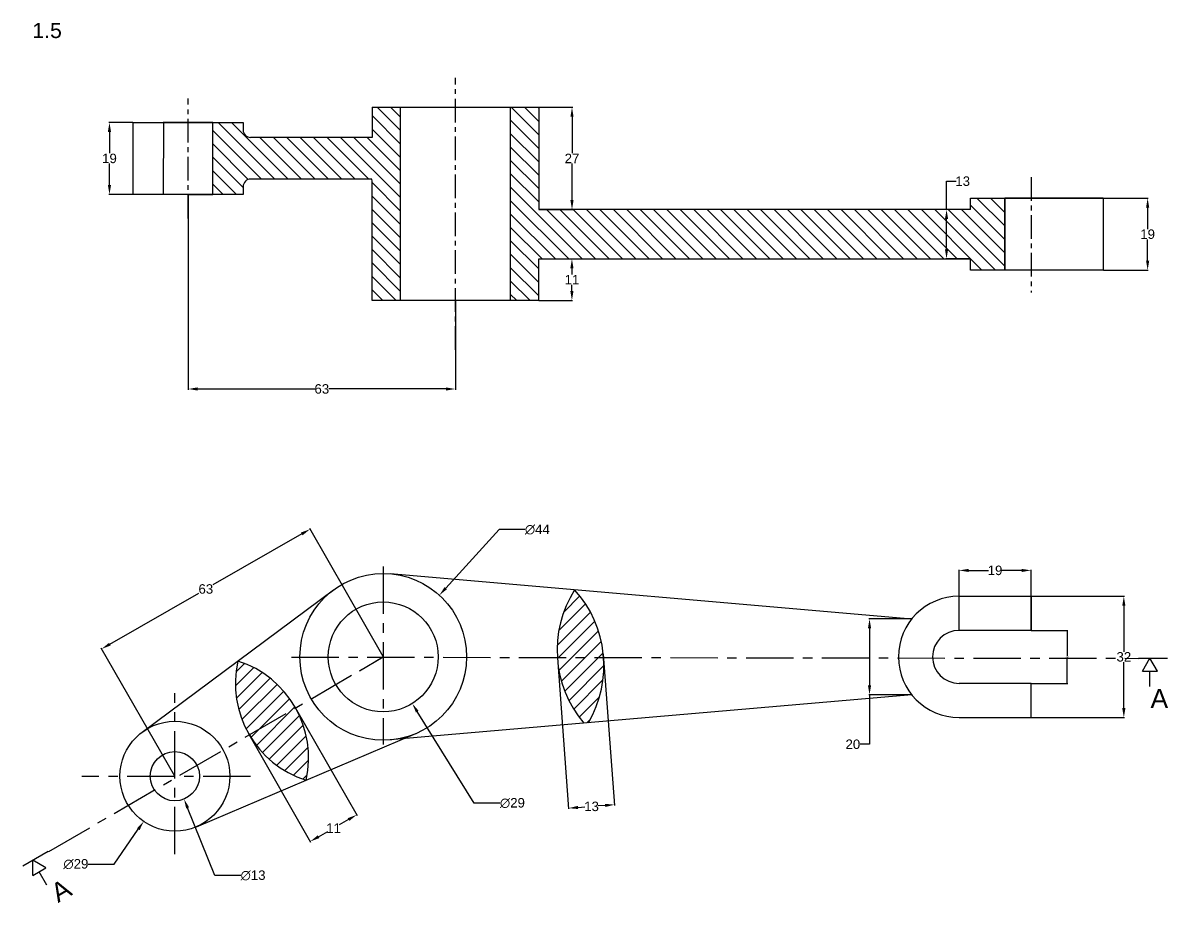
# Model space of a CAD drawing. Header units: inches. Extents: x 40 to 1931, y 42 to 598.
# Drawn here: x 641.3 to 943.6, y 365.5 to 597.7 of the extents above; entities that cross this region are included whole.
import ezdxf

# ---------------------------------------------------------------- set-up
doc = ezdxf.new("R2010")
doc.units = ezdxf.units.IN
doc.header["$MEASUREMENT"] = 0
doc.linetypes.add('CENTER', pattern=[2, 1.25, -0.25, 0.25, -0.25])
doc.styles.get("Standard").update_dxf_attribs({"font": 'arial.ttf'})
doc.dimstyles.get("Standard").update_dxf_attribs({"dimtxt": 0.18, "dimasz": 0.18, "dimexe": 0.18, "dimexo": 0.0625, "dimgap": 0.09, "dimtad": 0, "dimtih": 1, "dimtoh": 1, "dimdec": 4, "dimzin": 0, "dimdsep": 46, "dimtxsty": 'Standard', "dimcen": 0.09, "dimadec": 0, "dimazin": 0, "dimtfac": 1, "dimtdec": 4, "dimtofl": 0, "dimtmove": 0, "dimatfit": 3, "dimfxl": 1, "dimtolj": 1, "dimtzin": 0, "dimarcsym": 0})
pattern_1 = [(135, (520.7513, 937.9538), (-1.767767, -1.767767), [])]
pattern_2 = [(45, (237.3168, 768.833), (-1.767767, 1.767767), [])]

# ---------------------------------------------------------------- blocks, each defined once
blk = doc.blocks.new('*D163')
at = {"color": 0, "lineweight": -2, "ltscale": 7, "transparency": 16777216}
for p, q in [((670.3, 571.46), (663.92, 571.46)), ((670.3, 552.46), (663.92, 552.46))]:
    blk.add_line(p, q, dxfattribs=at)
at = {"color": 3, "lineweight": -2, "ltscale": 7, "transparency": 16777216}
for p, q in [((664.1, 568.96), (664.1, 563.33)), ((664.1, 554.96), (664.1, 560.59))]:
    blk.add_line(p, q, dxfattribs=at)
at = {"color": 3, "ltscale": 7, "transparency": 16777216}
for points in [[(663.68, 568.96), (664.52, 568.96), (664.1, 571.46)], [(663.68, 554.96), (664.52, 554.96), (664.1, 552.46)]]:
    blk.add_solid(points, dxfattribs=at)
at = {"layer": 'Defpoints', "color": 0, "ltscale": 7, "transparency": 16777216}
for p in [(670.37, 571.46), (664.1, 552.46), (670.37, 552.46)]:
    blk.add_point(p, dxfattribs=at)
at = {"color": 3, "lineweight": -2, "ltscale": 7, "transparency": 16777216, "insert": (664.1, 561.96), "char_height": 2.5, "attachment_point": 5}
blk.add_mtext('\\A1;19', dxfattribs=at)
blk = doc.blocks.new('*D164')
at = {"color": 0, "lineweight": -2, "ltscale": 7, "transparency": 16777216}
for p, q in [((684.89, 552.4), (684.89, 500.94)), ((755.42, 524.4), (755.42, 500.94))]:
    blk.add_line(p, q, dxfattribs=at)
at = {"color": 3, "lineweight": -2, "ltscale": 7, "transparency": 16777216}
for p, q in [((687.39, 501.12), (718.27, 501.12)), ((752.92, 501.12), (722.04, 501.12))]:
    blk.add_line(p, q, dxfattribs=at)
at = {"color": 3, "ltscale": 7, "transparency": 16777216}
for points in [[(687.39, 501.54), (687.39, 500.71), (684.89, 501.12)], [(752.92, 501.54), (752.92, 500.71), (755.42, 501.12)]]:
    blk.add_solid(points, dxfattribs=at)
at = {"layer": 'Defpoints', "color": 0, "ltscale": 7, "transparency": 16777216}
for p in [(684.89, 552.46), (755.42, 524.46), (755.42, 501.12)]:
    blk.add_point(p, dxfattribs=at)
at = {"color": 3, "lineweight": -2, "ltscale": 7, "transparency": 16777216, "insert": (720.16, 501.12), "char_height": 2.5, "attachment_point": 5}
blk.add_mtext('\\A1;63', dxfattribs=at)
blk = doc.blocks.new('*D165')
at = {"color": 0, "lineweight": -2, "ltscale": 7, "transparency": 16777216}
for p, q in [((926.48, 551.46), (938.33, 551.46)), ((926.48, 532.46), (938.33, 532.46))]:
    blk.add_line(p, q, dxfattribs=at)
at = {"color": 3, "lineweight": -2, "ltscale": 7, "transparency": 16777216}
for p, q in [((938.15, 548.96), (938.15, 543.33)), ((938.15, 534.96), (938.15, 540.59))]:
    blk.add_line(p, q, dxfattribs=at)
at = {"color": 3, "ltscale": 7, "transparency": 16777216}
for points in [[(937.74, 548.96), (938.57, 548.96), (938.15, 551.46)], [(937.74, 534.96), (938.57, 534.96), (938.15, 532.46)]]:
    blk.add_solid(points, dxfattribs=at)
at = {"layer": 'Defpoints', "color": 0, "ltscale": 7, "transparency": 16777216}
for p in [(926.42, 551.46), (926.42, 532.46), (938.15, 532.46)]:
    blk.add_point(p, dxfattribs=at)
at = {"color": 3, "lineweight": -2, "ltscale": 7, "transparency": 16777216, "insert": (938.15, 541.96), "char_height": 2.5, "attachment_point": 5}
blk.add_mtext('\\A1;19', dxfattribs=at)
blk = doc.blocks.new('*D166')
at = {"color": 0, "lineweight": -2, "ltscale": 7, "transparency": 16777216}
for p, q in [((777.48, 535.46), (786.36, 535.46)), ((777.48, 524.46), (786.36, 524.46))]:
    blk.add_line(p, q, dxfattribs=at)
at = {"color": 3, "lineweight": -2, "ltscale": 7, "transparency": 16777216}
for p, q in [((786.18, 532.96), (786.18, 531.31)), ((786.18, 526.96), (786.18, 528.62))]:
    blk.add_line(p, q, dxfattribs=at)
at = {"color": 3, "ltscale": 7, "transparency": 16777216}
for points in [[(785.76, 532.96), (786.59, 532.96), (786.18, 535.46)], [(785.76, 526.96), (786.59, 526.96), (786.18, 524.46)]]:
    blk.add_solid(points, dxfattribs=at)
at = {"layer": 'Defpoints', "color": 0, "ltscale": 7, "transparency": 16777216}
for p in [(777.42, 535.46), (777.42, 524.46), (786.18, 524.46)]:
    blk.add_point(p, dxfattribs=at)
at = {"color": 3, "lineweight": -2, "ltscale": 7, "transparency": 16777216, "insert": (786.18, 529.96), "char_height": 2.5, "attachment_point": 5}
blk.add_mtext('\\A1;11', dxfattribs=at)
blk = doc.blocks.new('*D167')
at = {"color": 0, "lineweight": -2, "ltscale": 7, "transparency": 16777216}
for p, q in [((777.48, 575.46), (786.38, 575.46)), ((777.48, 548.46), (786.38, 548.46))]:
    blk.add_line(p, q, dxfattribs=at)
at = {"color": 3, "lineweight": -2, "ltscale": 7, "transparency": 16777216}
for p, q in [((786.2, 572.96), (786.2, 563.31)), ((786.2, 550.96), (786.2, 560.62))]:
    blk.add_line(p, q, dxfattribs=at)
at = {"color": 3, "ltscale": 7, "transparency": 16777216}
for points in [[(785.78, 572.96), (786.61, 572.96), (786.2, 575.46)], [(785.78, 550.96), (786.61, 550.96), (786.2, 548.46)]]:
    blk.add_solid(points, dxfattribs=at)
at = {"layer": 'Defpoints', "color": 0, "ltscale": 7, "transparency": 16777216}
for p in [(777.42, 575.46), (777.42, 548.46), (786.2, 548.46)]:
    blk.add_point(p, dxfattribs=at)
at = {"color": 3, "lineweight": -2, "ltscale": 7, "transparency": 16777216, "insert": (786.2, 561.96), "char_height": 2.5, "attachment_point": 5}
blk.add_mtext('\\A1;27', dxfattribs=at)
blk = doc.blocks.new('*D162')
at = {"color": 3, "lineweight": -2, "ltscale": 7, "transparency": 16777216}
for p, q in [((885.07, 548.46), (885.07, 555.94)), ((885.07, 555.94), (887.57, 555.94)), ((885.07, 537.96), (885.07, 545.96))]:
    blk.add_line(p, q, dxfattribs=at)
at = {"color": 0, "lineweight": -2, "ltscale": 7, "transparency": 16777216}
for p, q in [((891.36, 548.46), (884.89, 548.46)), ((891.36, 535.46), (884.89, 535.46))]:
    blk.add_line(p, q, dxfattribs=at)
at = {"color": 3, "ltscale": 7, "transparency": 16777216}
for points in [[(884.65, 545.96), (885.48, 545.96), (885.07, 548.46)], [(884.65, 537.96), (885.48, 537.96), (885.07, 535.46)]]:
    blk.add_solid(points, dxfattribs=at)
at = {"layer": 'Defpoints', "color": 0, "ltscale": 7, "transparency": 16777216}
for p in [(891.42, 548.46), (885.07, 535.46), (891.42, 535.46)]:
    blk.add_point(p, dxfattribs=at)
at = {"color": 3, "lineweight": -2, "ltscale": 7, "transparency": 16777216, "insert": (889.33, 555.94), "char_height": 2.5, "attachment_point": 5}
blk.add_mtext('\\A1;13', dxfattribs=at)
blk = doc.blocks.new('*D168')
at = {"color": 0, "lineweight": -2, "ltscale": 7, "transparency": 16777216}
for p, q in [((713.16, 417.06), (729.46, 388.59)), ((700.91, 410.05), (717.21, 381.58))]:
    blk.add_line(p, q, dxfattribs=at)
at = {"color": 3, "lineweight": -2, "ltscale": 7, "transparency": 16777216}
for p, q in [((727.2, 387.51), (724.77, 386.11)), ((719.29, 382.98), (721.73, 384.37))]:
    blk.add_line(p, q, dxfattribs=at)
at = {"color": 3, "ltscale": 7, "transparency": 16777216}
for points in [[(727, 387.87), (727.41, 387.15), (729.37, 388.75)], [(719.09, 383.34), (719.5, 382.61), (717.12, 381.73)]]:
    blk.add_solid(points, dxfattribs=at)
at = {"layer": 'Defpoints', "color": 0, "ltscale": 7, "transparency": 16777216}
for p in [(713.12, 417.12), (700.88, 410.1), (729.37, 388.75)]:
    blk.add_point(p, dxfattribs=at)
at = {"color": 3, "lineweight": -2, "ltscale": 7, "transparency": 16777216, "insert": (723.25, 385.24), "char_height": 2.5, "attachment_point": 5}
blk.add_mtext('\\A1;11', dxfattribs=at)
blk = doc.blocks.new('*D169')
at = {"color": 0, "lineweight": -2, "ltscale": 7, "transparency": 16777216}
for p, q in [((782.33, 430.22), (785.31, 390.33)), ((794.47, 431.12), (797.45, 391.24))]:
    blk.add_line(p, q, dxfattribs=at)
at = {"color": 3, "lineweight": -2, "ltscale": 7, "transparency": 16777216}
for p, q in [((787.79, 390.7), (789.6, 390.83)), ((794.94, 391.23), (793.13, 391.1))]:
    blk.add_line(p, q, dxfattribs=at)
at = {"color": 3, "ltscale": 7, "transparency": 16777216}
for points in [[(787.75, 391.11), (787.82, 390.28), (785.29, 390.51)], [(794.91, 391.65), (794.97, 390.82), (797.43, 391.42)]]:
    blk.add_solid(points, dxfattribs=at)
at = {"layer": 'Defpoints', "color": 0, "ltscale": 7, "transparency": 16777216}
for p in [(782.33, 430.28), (794.47, 431.19), (797.43, 391.42)]:
    blk.add_point(p, dxfattribs=at)
at = {"color": 3, "lineweight": -2, "ltscale": 7, "transparency": 16777216, "insert": (791.36, 390.97), "char_height": 2.5, "attachment_point": 5}
blk.add_mtext('\\A1;13', dxfattribs=at)
blk = doc.blocks.new('*D170')
at = {"color": 0, "lineweight": -2, "ltscale": 7, "transparency": 16777216}
for p, q in [((875.81, 440.43), (864.56, 440.43)), ((875.81, 420.44), (864.56, 420.44))]:
    blk.add_line(p, q, dxfattribs=at)
at = {"color": 3, "lineweight": -2, "ltscale": 7, "transparency": 16777216}
for p, q in [((864.74, 437.93), (864.74, 422.94)), ((864.74, 420.44), (864.74, 407.36)), ((864.74, 407.36), (862.24, 407.36))]:
    blk.add_line(p, q, dxfattribs=at)
at = {"color": 3, "ltscale": 7, "transparency": 16777216}
for points in [[(864.32, 437.93), (865.16, 437.93), (864.74, 440.43)], [(864.32, 422.94), (865.16, 422.94), (864.74, 420.44)]]:
    blk.add_solid(points, dxfattribs=at)
at = {"layer": 'Defpoints', "color": 0, "ltscale": 7, "transparency": 16777216}
for p in [(875.88, 440.43), (864.74, 420.44), (875.88, 420.44)]:
    blk.add_point(p, dxfattribs=at)
at = {"color": 3, "lineweight": -2, "ltscale": 7, "transparency": 16777216, "insert": (860.34, 407.36), "char_height": 2.5, "attachment_point": 5}
blk.add_mtext('\\A1;20', dxfattribs=at)
blk = doc.blocks.new('*D171')
at = {"color": 0, "lineweight": -2, "ltscale": 7, "transparency": 16777216}
for p, q in [((907.44, 446.43), (932.05, 446.43)), ((907.44, 414.43), (932.05, 414.43))]:
    blk.add_line(p, q, dxfattribs=at)
at = {"color": 3, "lineweight": -2, "ltscale": 7, "transparency": 16777216}
for p, q in [((931.87, 443.93), (931.87, 431.8)), ((931.87, 416.93), (931.87, 429.07))]:
    blk.add_line(p, q, dxfattribs=at)
at = {"color": 3, "ltscale": 7, "transparency": 16777216}
for points in [[(931.45, 443.93), (932.29, 443.93), (931.87, 446.43)], [(931.45, 416.93), (932.29, 416.93), (931.87, 414.43)]]:
    blk.add_solid(points, dxfattribs=at)
at = {"layer": 'Defpoints', "color": 0, "ltscale": 7, "transparency": 16777216}
for p in [(907.37, 446.43), (907.37, 414.43), (931.87, 414.43)]:
    blk.add_point(p, dxfattribs=at)
at = {"color": 3, "lineweight": -2, "ltscale": 7, "transparency": 16777216, "insert": (931.87, 430.43), "char_height": 2.5, "attachment_point": 5}
blk.add_mtext('\\A1;32', dxfattribs=at)
blk = doc.blocks.new('*D172')
at = {"color": 0, "lineweight": -2, "ltscale": 7, "transparency": 16777216}
for p, q in [((907.44, 437.43), (917.1, 437.43)), ((916.92, 437.25), (916.92, 430.62)), ((916.92, 423.61), (916.92, 430.25)), ((907.44, 423.43), (917.1, 423.43))]:
    blk.add_line(p, q, dxfattribs=at)
at = {"color": 0, "ltscale": 7, "transparency": 16777216}
for points in [[(916.89, 437.25), (916.95, 437.25), (916.92, 437.43)], [(916.89, 423.61), (916.95, 423.61), (916.92, 423.43)]]:
    blk.add_solid(points, dxfattribs=at)
at = {"layer": 'Defpoints', "color": 0, "ltscale": 7, "transparency": 16777216}
for p in [(907.37, 437.43), (907.37, 423.43), (916.92, 423.43)]:
    blk.add_point(p, dxfattribs=at)
at = {"color": 0, "lineweight": -2, "ltscale": 7, "transparency": 16777216, "insert": (916.92, 430.43), "char_height": 0.18, "attachment_point": 5}
blk.add_mtext('\\A1;14.0000', dxfattribs=at)
blk = doc.blocks.new('*D173')
at = {"color": 3, "lineweight": -2, "ltscale": 7, "transparency": 16777216}
for p, q in [((714.87, 462.87), (691.42, 449.42)), ((664.2, 433.79), (687.65, 447.25))]:
    blk.add_line(p, q, dxfattribs=at)
at = {"color": 0, "lineweight": -2, "ltscale": 7, "transparency": 16777216}
for p, q in [((736.34, 430.49), (716.95, 464.28)), ((681.34, 398.91), (661.95, 432.7))]:
    blk.add_line(p, q, dxfattribs=at)
at = {"color": 3, "ltscale": 7, "transparency": 16777216}
for points in [[(714.66, 463.24), (715.07, 462.51), (717.04, 464.12)], [(664, 434.15), (664.41, 433.43), (662.04, 432.54)]]:
    blk.add_solid(points, dxfattribs=at)
at = {"layer": 'Defpoints', "color": 0, "ltscale": 7, "transparency": 16777216}
for p in [(717.04, 464.12), (736.37, 430.43), (681.37, 398.86)]:
    blk.add_point(p, dxfattribs=at)
at = {"color": 3, "lineweight": -2, "ltscale": 7, "transparency": 16777216, "insert": (689.54, 448.33), "char_height": 2.5, "attachment_point": 5}
blk.add_mtext('\\A1;63', dxfattribs=at)
blk = doc.blocks.new('*D174')
at = {"color": 3, "lineweight": -2, "ltscale": 7, "transparency": 16777216}
for p, q in [((766.95, 464.03), (752.86, 448.55)), ((773.82, 464.03), (766.95, 464.03))]:
    blk.add_line(p, q, dxfattribs=at)
at = {"color": 0, "lineweight": -2, "ltscale": 7, "transparency": 16777216}
for p, q in [((736.28, 430.43), (736.46, 430.43)), ((736.37, 430.34), (736.37, 430.52))]:
    blk.add_line(p, q, dxfattribs=at)
at = {"color": 3, "ltscale": 7, "transparency": 16777216}
blk.add_solid([(752.56, 448.83), (753.17, 448.27), (751.18, 446.7)], dxfattribs=at)
at = {"layer": 'Defpoints', "color": 0, "ltscale": 7, "transparency": 16777216}
for p in [(751.18, 446.7), (721.57, 414.16)]:
    blk.add_point(p, dxfattribs=at)
at = {"color": 3, "lineweight": -2, "ltscale": 7, "transparency": 16777216, "insert": (777.06, 464.03), "char_height": 2.5, "attachment_point": 5}
blk.add_mtext('\\A1;∅44', dxfattribs=at)
blk = doc.blocks.new('*D175')
at = {"color": 0, "lineweight": -2, "ltscale": 7, "transparency": 16777216}
for p, q in [((736.28, 430.43), (736.46, 430.43)), ((736.37, 430.34), (736.37, 430.52))]:
    blk.add_line(p, q, dxfattribs=at)
at = {"color": 3, "lineweight": -2, "ltscale": 7, "transparency": 16777216}
for p, q in [((760.37, 391.85), (745.35, 416)), ((767.23, 391.85), (760.37, 391.85))]:
    blk.add_line(p, q, dxfattribs=at)
at = {"color": 3, "ltscale": 7, "transparency": 16777216}
blk.add_solid([(745.7, 416.22), (745, 415.78), (744.03, 418.12)], dxfattribs=at)
at = {"layer": 'Defpoints', "color": 0, "ltscale": 7, "transparency": 16777216}
for p in [(728.72, 442.75), (744.03, 418.12)]:
    blk.add_point(p, dxfattribs=at)
at = {"color": 3, "lineweight": -2, "ltscale": 7, "transparency": 16777216, "insert": (770.47, 391.85), "char_height": 2.5, "attachment_point": 5}
blk.add_mtext('\\A1;∅29', dxfattribs=at)
blk = doc.blocks.new('*D176')
at = {"color": 0, "lineweight": -2, "ltscale": 7, "transparency": 16777216}
for p, q in [((681.28, 398.93), (681.46, 398.93)), ((681.37, 398.84), (681.37, 399.02))]:
    blk.add_line(p, q, dxfattribs=at)
at = {"color": 3, "lineweight": -2, "ltscale": 7, "transparency": 16777216}
for p, q in [((691.9, 372.75), (684.73, 390.58)), ((698.76, 372.75), (691.9, 372.75))]:
    blk.add_line(p, q, dxfattribs=at)
at = {"color": 3, "ltscale": 7, "transparency": 16777216}
blk.add_solid([(685.12, 390.74), (684.34, 390.43), (683.8, 392.9)], dxfattribs=at)
at = {"layer": 'Defpoints', "color": 0, "ltscale": 7, "transparency": 16777216}
for p in [(678.95, 404.96), (683.8, 392.9)]:
    blk.add_point(p, dxfattribs=at)
at = {"color": 3, "lineweight": -2, "ltscale": 7, "transparency": 16777216, "insert": (702, 372.75), "char_height": 2.5, "attachment_point": 5}
blk.add_mtext('\\A1;∅13', dxfattribs=at)
blk = doc.blocks.new('*D177')
at = {"color": 0, "lineweight": -2, "ltscale": 7, "transparency": 16777216}
for p, q in [((681.28, 398.93), (681.46, 398.93)), ((681.37, 398.84), (681.37, 399.02))]:
    blk.add_line(p, q, dxfattribs=at)
at = {"color": 3, "lineweight": -2, "ltscale": 7, "transparency": 16777216}
for p, q in [((665.35, 375.74), (671.71, 384.95)), ((658.49, 375.74), (665.35, 375.74))]:
    blk.add_line(p, q, dxfattribs=at)
at = {"color": 3, "ltscale": 7, "transparency": 16777216}
blk.add_solid([(671.37, 385.18), (672.05, 384.71), (673.13, 387)], dxfattribs=at)
at = {"layer": 'Defpoints', "color": 0, "ltscale": 7, "transparency": 16777216}
for p in [(689.62, 410.86), (673.13, 387)]:
    blk.add_point(p, dxfattribs=at)
at = {"color": 3, "lineweight": -2, "ltscale": 7, "transparency": 16777216, "insert": (655.24, 375.74), "char_height": 2.5, "attachment_point": 5}
blk.add_mtext('\\A1;∅29', dxfattribs=at)
blk = doc.blocks.new('*D178')
at = {"color": 0, "lineweight": -2, "ltscale": 7, "transparency": 16777216}
for p, q in [((888.37, 437.5), (888.37, 453.43)), ((907.37, 437.5), (907.37, 453.43))]:
    blk.add_line(p, q, dxfattribs=at)
at = {"color": 3, "lineweight": -2, "ltscale": 7, "transparency": 16777216}
for p, q in [((890.87, 453.25), (896.11, 453.25)), ((904.87, 453.25), (899.64, 453.25))]:
    blk.add_line(p, q, dxfattribs=at)
at = {"color": 3, "ltscale": 7, "transparency": 16777216}
for points in [[(890.87, 453.66), (890.87, 452.83), (888.37, 453.25)], [(904.87, 453.66), (904.87, 452.83), (907.37, 453.25)]]:
    blk.add_solid(points, dxfattribs=at)
at = {"layer": 'Defpoints', "color": 0, "ltscale": 7, "transparency": 16777216}
for p in [(907.37, 453.25), (888.37, 437.43), (907.37, 437.43)]:
    blk.add_point(p, dxfattribs=at)
at = {"color": 3, "lineweight": -2, "ltscale": 7, "transparency": 16777216, "insert": (897.87, 453.25), "char_height": 2.5, "attachment_point": 5}
blk.add_mtext('\\A1;19', dxfattribs=at)

msp = doc.modelspace()

# ---------------------------------------------------------------- hatches: boundary and pattern name
at = {"lineweight": -2, "ltscale": 7}
h = msp.add_hatch(dxfattribs=at)
h.set_pattern_fill('ANSI31', color=3, scale=20, angle=90)
h.set_pattern_definition(pattern_1)
h.paths.add_polyline_path([(740.91962, 575.46071), (733.41962, 575.46071), (733.41962, 567.46071), (701.36778, 567.4987, -0.413459112), (699.37015, 569.49592), (699.36742, 571.46071), (691.39386, 571.46071), (691.39386, 552.46073), (699.38819, 552.46073), (699.38819, 554.5253, -0.414804171), (701.39223, 556.5253), (733.36875, 556.46083), (733.41962, 555.95375), (733.41962, 524.46071), (740.91962, 524.46071)])
h = msp.add_hatch(dxfattribs=at)
h.set_pattern_fill('ANSI31', color=3, scale=20, angle=90)
h.set_pattern_definition(pattern_1)
h.paths.add_polyline_path([(900.41962, 551.46071), (891.41962, 551.46071), (891.41962, 548.46071), (777.41962, 548.46071), (777.41962, 575.46071), (769.91962, 575.46071), (769.91962, 524.46071), (777.41962, 524.46071), (777.41962, 535.46071), (891.41962, 535.46071), (891.40906, 532.46071), (900.41962, 532.46071)])
at = {"lineweight": -2, "ltscale": 0.5}
h = msp.add_hatch(dxfattribs=at)
h.set_pattern_fill('ANSI31', color=3, scale=20)
h.set_pattern_definition(pattern_2)
h.paths.add_polyline_path([(786.88654, 448.13799, 0.157512317), (782.31678, 430.43375), (794.53454, 430.43375, 0.166614071)])
h.paths.add_polyline_path([(794.53454, 430.43375), (782.31678, 430.43375, 0.16266249), (789.35059, 412.94306), (790.51445, 413.04393, 0.153571941)])
h = msp.add_hatch(dxfattribs=at)
h.set_pattern_fill('ANSI31', color=3, scale=20)
h.set_pattern_definition(pattern_2)
h.paths.add_polyline_path([(697.99367, 429.33579, 0.188280851), (700.896, 410.06603), (713.13862, 417.09446, 0.188140429)])
h.paths.add_polyline_path([(713.13862, 417.09446), (700.896, 410.06603, 0.187467092), (716.00629, 397.88518, 0.18760748)])

# ---------------------------------------------------------------- linework, layer by layer
at = {"color": 1, "linetype": 'CENTER', "lineweight": -2, "ltscale": 5}
for p, q in [((755.41962, 511.46624), (755.41962, 583.23115)), ((684.89386, 546.15126), (684.89386, 577.78456)), ((907.41962, 557.01238), (907.41962, 526.55909))]:
    msp.add_line(p, q, dxfattribs=at)
at = {"color": 4}
for p, q in [((733.41962, 575.46071), (755.41962, 575.46071)), ((733.41962, 575.45375), (733.41962, 567.46071)), ((740.91962, 524.46071), (740.91962, 575.46071)), ((755.41962, 575.46071), (777.41962, 575.46071)), ((769.91962, 575.46071), (769.91962, 524.46071)), ((777.41962, 575.46071), (777.41962, 548.46071)), ((670.36742, 568.46071), (670.36742, 571.46071)), ((670.36742, 571.46071), (699.36742, 571.46071)), ((678.39402, 571.52545), (678.29908, 552.46073)), ((691.39386, 571.46071), (678.39402, 571.52545)), ((691.39386, 552.46073), (691.39386, 571.46071)), ((699.36742, 571.46071), (699.37015, 569.49592)), ((670.36742, 557.37318), (670.36742, 568.46071)), ((733.41962, 567.46071), (701.36778, 567.4987)), ((670.39386, 552.46073), (670.36742, 557.37318)), ((733.36875, 556.46083), (701.39223, 556.5253)), ((699.38819, 554.5253), (699.38819, 552.46073)), ((733.41962, 524.46071), (733.41962, 555.95375)), ((699.39386, 552.46073), (670.39386, 552.46073)), ((684.89386, 552.46073), (691.39386, 552.46073)), ((891.41962, 548.46071), (891.41962, 551.46071)), ((891.41962, 551.46071), (916.41962, 551.46071)), ((891.41962, 551.46071), (907.41962, 551.46071)), ((926.41962, 551.46071), (900.41962, 551.46071)), ((900.41962, 551.46071), (900.41962, 532.46071)), ((900.41962, 532.46071), (900.41962, 551.46071)), ((900.41962, 551.46071), (907.41962, 551.46071)), ((916.41962, 551.46071), (926.41962, 551.46071)), ((926.41962, 551.46071), (926.41962, 532.46071)), ((891.41962, 548.46071), (777.41962, 548.46071)), ((777.41962, 524.46071), (777.41962, 535.46071)), ((777.41962, 535.46071), (891.41962, 535.46071)), ((891.40906, 532.46071), (891.41962, 535.46071)), ((916.41962, 532.46071), (891.40906, 532.46071)), ((926.41962, 532.46071), (916.41962, 532.46071)), ((777.41962, 524.46071), (733.41962, 524.46071))]:
    msp.add_line(p, q, dxfattribs=at)
at = {"color": 4, "lineweight": -2, "ltscale": 7}
msp.add_line((733.41962, 555.95375), (733.36875, 556.46083), dxfattribs=at)
at = {"color": 1, "linetype": 'CENTER', "lineweight": -2, "ltscale": 10}
for p, q in [((736.37393, 454.29113), (736.37393, 407.32921)), ((648.08669, 379.05989), (736.37393, 430.43375)), ((712.15956, 430.3893), (935.75126, 430.0462)), ((681.37393, 378.33308), (681.37393, 420.83308)), ((701.31678, 398.8585), (656.81678, 398.8585))]:
    msp.add_line(p, q, dxfattribs=at)
at = {"color": 4, "lineweight": -2, "ltscale": 0.5}
for p, q in [((875.87708, 440.42518), (738.15921, 452.36119)), ((672.72934, 410.5751), (723.258, 448.09648)), ((888.37393, 446.43375), (907.37393, 446.43375)), ((907.37393, 446.43375), (907.37393, 437.43375)), ((907.37393, 437.43375), (888.37393, 437.43375)), ((907.37393, 423.43375), (888.37393, 423.43375)), ((907.37393, 414.43375), (907.37393, 423.43375)), ((875.87708, 420.44231), (738.15921, 408.5063)), ((888.37393, 414.43375), (907.37393, 414.43375)), ((687.04074, 385.58694), (744.97185, 410.18342))]:
    msp.add_line(p, q, dxfattribs=at)
at = {"color": 6, "lineweight": -2, "ltscale": 7}
for p, q in [((730.10639, 426.7867), (736.38804, 430.41341)), ((736.38804, 430.41341), (740.40019, 430.34596))]:
    msp.add_line(p, q, dxfattribs=at)
at = {"color": 6}
for p, q in [((943.42211, 430.03357), (935.75126, 430.0462)), ((936.76903, 426.62587), (938.76903, 430.08997)), ((936.76903, 426.62587), (940.76903, 426.62587)), ((938.6666, 426.69139), (938.66604, 422.62215)), ((647.9009, 379.05533), (641.25144, 375.23083)), ((643.84302, 372.77763), (643.84302, 376.77763)), ((643.84302, 372.77763), (647.30712, 374.77763)), ((645.4536, 373.78316), (647.48774, 370.25881))]:
    msp.add_line(p, q, dxfattribs=at)
for p, q in [((940.76903, 426.62587), (938.76903, 430.08997)), ((647.30712, 374.77763), (643.84302, 376.77763))]:
    msp.add_line(p, q)
at = {"color": 4, "lineweight": -2, "ltscale": 0.5}
for centre, radius in [((736.37393, 430.43375), 22), ((736.37393, 430.43375), 22), ((736.37393, 430.43375), 14.5), ((736.37393, 430.43375), 14.5), ((681.37393, 398.93375), 14.5), ((681.37393, 398.93375), 6.5)]:
    msp.add_circle(centre, radius, dxfattribs=at)
at = {"color": 4}
for centre, start, end in [((701.37015, 569.4987), 180.0797157, 269.9320908), ((701.38819, 554.5253), 89.8844893, 180)]:
    msp.add_arc(centre, 2, start, end, dxfattribs=at)
at = {"color": 4, "lineweight": -2, "ltscale": 0.5}
for centre, radius, start, end in [((812.00428, 432.21279), 29.74076, 147.6244083, 220.3852234), ((764.88324, 428.12881), 29.74076, 329.5216708, 42.282486), ((888.37393, 430.43375), 16, 90, 270), ((888.37393, 430.43375), 16, 90, 270), ((888.37393, 430.43375), 7, 90, 270), ((888.37393, 430.43375), 7, 90, 270), ((724.12426, 423.41802), 26.79231, 167.2395377, 252.3623497), ((689.8757, 403.80294), 26.79231, 347.2395377, 72.3623497)]:
    msp.add_arc(centre, radius, start, end, dxfattribs=at)
at = {"color": 6}
for points in [[(936.76903, 426.62587), (940.76903, 426.62587), (938.76903, 430.08997), (936.76903, 426.62587)], [(643.84302, 372.77763), (647.30712, 374.77763), (643.84302, 376.77763), (643.84302, 372.77763)]]:
    msp.add_solid(points, dxfattribs=at)

# ---------------------------------------------------------------- texts
at = {"color": 4}
msp.add_text('1.5', height=4, dxfattribs=at).set_placement((643.76179, 593.72382))
at = {"color": 6}
msp.add_text('A', height=5, dxfattribs=at).set_placement((938.90864, 416.93375))
msp.add_text('A', height=5, rotation=30, dxfattribs=at).set_placement((650.54203, 365.45381))

# ---------------------------------------------------------------- dimensions: what is measured, and where the dimension line sits
at = {"color": 3, "lineweight": -2, "ltscale": 7}
for base, p1, p2, picture, middle in [((786.1972, 548.46071), (777.41962, 575.46071), (777.41962, 548.46071), '*D167', (786.1972, 561.96071)), ((664.09845, 552.46073), (670.36742, 571.46071), (670.36742, 552.46073), '*D163', (664.09845, 561.96072)), ((938.15183, 532.46071), (926.41962, 551.46071), (926.41962, 532.46071), '*D165', (938.15183, 541.96071)), ((931.86914, 414.43375), (907.37393, 446.43375), (907.37393, 414.43375), '*D171', (931.86914, 430.43375))]:
    dim = msp.add_linear_dim(base=base, p1=p1, p2=p2, angle=90, dimstyle='Standard', override={"dimtxt": 2.5, "dimasz": 2.5, "dimdec": 0, "dimclrd": 3, "dimclrt": 3}, dxfattribs=at)
    dim.commit()
    dim.dimension.update_dxf_attribs({"geometry": picture, "text_midpoint": middle})
for base, p1, p2, picture, middle in [((885.0667, 535.46071), (891.41962, 548.46071), (891.41962, 535.46071), '*D162', (889.32962, 555.93812)), ((786.17524, 524.46071), (777.41962, 535.46071), (777.41962, 524.46071), '*D166', (786.17524, 529.96071)), ((864.74067, 420.44231), (875.87708, 440.42518), (875.87708, 420.44231), '*D170', (860.34303, 407.3598))]:
    dim = msp.add_linear_dim(base=base, p1=p1, p2=p2, angle=90, dimstyle='Standard', override={"dimtxt": 2.5, "dimasz": 2.5, "dimdec": 0, "dimclrd": 3, "dimclrt": 3}, dxfattribs=at)
    dim.commit()
    dim.dimension.update_dxf_attribs({"geometry": picture, "text_midpoint": middle, "dimtype": 160})
dim = msp.add_linear_dim(base=(755.41962, 501.12187), p1=(684.89386, 552.46073), p2=(755.41962, 524.46071), text='63', dimstyle='Standard', override={"dimtxt": 2.5, "dimasz": 2.5, "dimclrd": 3, "dimclrt": 3}, dxfattribs=at)
dim.commit()
dim.dimension.update_dxf_attribs({"geometry": '*D164', "text_midpoint": (720.15674, 501.12187)})
for p1, p2, picture, middle in [((721.56563, 414.16371), (751.18224, 446.70378), '*D174', (777.05832, 464.03031)), ((728.71725, 442.74737), (744.03061, 418.12013), '*D175', (770.47273, 391.84839)), ((689.61667, 410.86301), (673.13119, 387.00448), '*D177', (655.24288, 375.74186)), ((678.9502, 404.96496), (683.79766, 392.90253), '*D176', (702.00136, 372.75267))]:
    dim = msp.add_diameter_dim_2p(p1=p1, p2=p2, dimstyle='Standard', override={"dimtxt": 2.5, "dimasz": 2.5, "dimdec": 0, "dimclrd": 3, "dimclrt": 3}, dxfattribs=at)
    dim.commit()
    dim.dimension.update_dxf_attribs({"geometry": picture, "text_midpoint": middle, "dimtype": 163})
dim = msp.add_aligned_dim(p1=(681.37393, 398.8585), p2=(736.37393, 430.43375), distance=38.84239, dimstyle='Standard', override={"dimtxt": 2.5, "dimasz": 2.5, "dimdec": 0, "dimclrd": 3, "dimclrt": 3}, dxfattribs=at)
dim.commit()
dim.dimension.update_dxf_attribs({"geometry": '*D173', "text_midpoint": (689.53503, 448.33199)})
dim = msp.add_linear_dim(base=(907.37393, 453.24565), p1=(888.37393, 437.43375), p2=(907.37393, 437.43375), dimstyle='Standard', override={"dimtxt": 2.5, "dimasz": 2.5, "dimdec": 0, "dimclrd": 3, "dimclrt": 3}, dxfattribs=at)
dim.commit()
dim.dimension.update_dxf_attribs({"geometry": '*D178', "text_midpoint": (897.87393, 453.24565)})
at = {"lineweight": -2, "ltscale": 7}
dim = msp.add_linear_dim(base=(916.91924, 423.43375), p1=(907.37393, 437.43375), p2=(907.37393, 423.43375), angle=90, dimstyle='Standard', dxfattribs=at)
dim.commit()
dim.dimension.update_dxf_attribs({"geometry": '*D172', "text_midpoint": (916.91924, 430.43375)})
at = {"color": 3, "lineweight": -2, "ltscale": 7}
for p1, p2, distance, text, picture, middle in [((782.32629, 430.28163), (794.46634, 431.18701), -39.87913, '13', '*D169', (791.36221, 390.96564)), ((700.87504, 410.10256), (713.12492, 417.1184), -32.69231, '11', '*D168', (723.24768, 385.24149))]:
    dim = msp.add_aligned_dim(p1=p1, p2=p2, distance=distance, text=text, dimstyle='Standard', override={"dimtxt": 2.5, "dimasz": 2.5, "dimclrd": 3, "dimclrt": 3}, dxfattribs=at)
    dim.commit()
    dim.dimension.update_dxf_attribs({"geometry": picture, "text_midpoint": middle})

doc.saveas('drawing.dxf')
